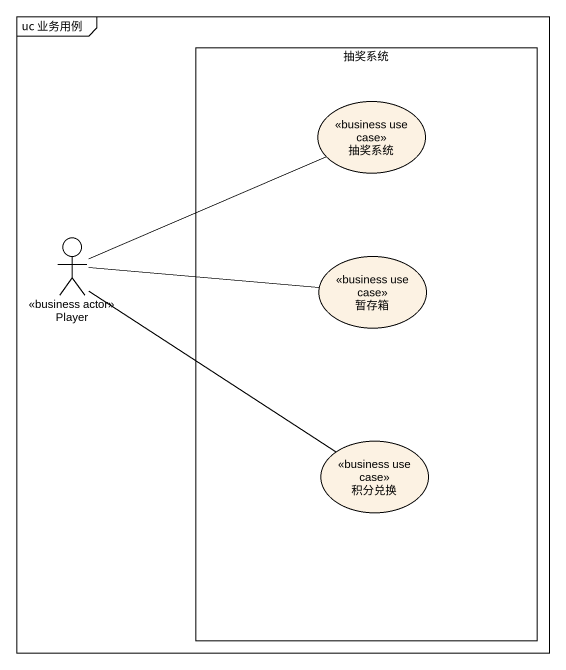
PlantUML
@startuml
mainframe uc 业务用例
rectangle 抽奖系统 {
  usecase "抽奖系统" as 抽奖系统_2 <<business use case>>
  usecase 暂存箱 <<business use case>>
  usecase 积分兑换 <<business use case>>
}
actor Player <<business actor>>
Player -right- 抽奖系统_2
Player -right- 暂存箱
Player -- 积分兑换
@enduml
